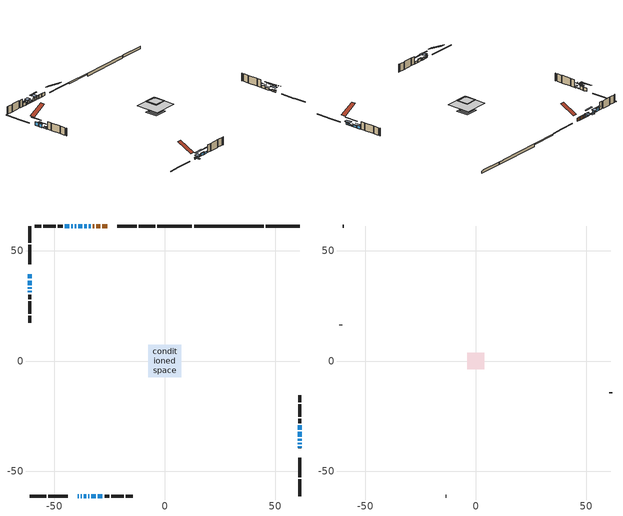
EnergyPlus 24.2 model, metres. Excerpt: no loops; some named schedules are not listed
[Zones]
conditioned space
 floor adiabatic (Floor3 construction): -2.75,-2.75 -2.75,2.75 2.75,2.75 2.75,-2.75 z0.3
 floor adiabatic (AdiabaticFloorConstruction): -7.43,-7.43 -7.43,7.43 7.43,7.43 7.43,-7.43 z2.74
 floor foundation (Slab1 construction): -2.76,-2.76 -2.76,2.76 2.76,2.76 2.76,-2.76 z-1.45
 floor foundation (Slab1 construction 1): -3.96,-3.96 -3.96,3.96 3.96,3.96 3.96,-3.96 z-1.59
 floor foundation (Slab3 construction): -2.75,-2.75 -2.75,2.75 2.75,2.75 2.75,-2.75 z-0.46
 floor foundation (Slab4 construction): -2.64,-2.64 -2.64,2.64 2.64,2.64 2.64,-2.64 z0
 wall outside (RimJoist1 construction): -4.29,61.13 -11.78,61.13 / -61.13,-61.13 -53.64,-61.13 / -61.13,61.13 -61.13,53.64 / 61.13,-61.13 61.13,-53.64 z0.3:0.6
 wall outside (RimJoist3 construction): -12.71,61.13 -21.51,61.13 / -52.72,-61.13 -43.91,-61.13 / -61.13,52.72 -61.13,43.91 / 61.13,-52.72 61.13,-43.91 z0.3:0.6
 wall outside (AdiabaticWallConstruction 1): -26.03,61.13 -28.33,61.13 / -29.26,61.13 -31.05,61.13 / -31.98,61.13 -32.49,61.13 z0.3:2.33
 wall outside (AdiabaticWallConstruction): -39.4,-61.13 -38.94,-61.13 / -61.13,31.79 -61.13,31.02 z0.3:1.22; -33.42,61.13 -34.44,61.13 / 61.13,-31.16 61.13,-29.13 z0.3:1.95; -38.01,-61.13 -37.5,-61.13 / -34.63,-61.13 -34.22,-61.13 / 61.13,-34.22 61.13,-32.09 / -30.33,-61.13 -28.19,-61.13 z0.3:1.52; -36.57,-61.13 -35.55,-61.13 / -33.29,-61.13 -31.26,-61.13 z0.3:1.82; -35.36,61.13 -36.38,61.13 / -61.13,39.4 -61.13,37.36 / -43.3,61.13 -45.33,61.13 / -61.13,36.44 -61.13,34.41 z0.3:2.38; -37.31,61.13 -39.14,61.13 z0.3:0.71; -40.07,61.13 -40.68,61.13 z0.3:1.98; 61.13,-39.4 61.13,-38.63 / 61.13,-37.7 61.13,-36.94 / -41.6,61.13 -42.37,61.13 z0.3:1.42; -61.13,33.48 -61.13,32.71 z0.3:0.68; 61.13,-36.01 61.13,-35.15 z0.3:0.91
 wall outside (Wall1 construction): -46.26,61.13 -48.37,61.13 / -27.27,-61.13 -25.15,-61.13 / -61.13,30.1 -61.13,27.98 / 61.13,-28.2 61.13,-26.09 z0.3:5.18
 wall outside (Wall2 construction): -49.3,61.13 -54.95,61.13 / -24.22,-61.13 -18.58,-61.13 / -61.13,27.05 -61.13,21.41 / 61.13,-25.16 61.13,-19.51 z0.3:5.18
 wall outside (Wall5 construction): -55.87,61.13 -58.93,61.13 / -17.65,-61.13 -14.59,-61.13 / -61.13,20.48 -61.13,17.42 / 61.13,-18.58 61.13,-15.53 z0.3:5.18
 wall foundation (FoundationWall1 construction): 45.74,61.13,-1.45 45.74,61.13,0.23 59.59,61.13,0.23 59.59,61.13,0.04 61.13,61.13,0.04 61.13,61.13,-1.45
 wall foundation (FoundationWall2 construction): 13.26,61.13,-1.59 13.26,61.13,0.24 41.66,61.13,0.24 41.66,61.13,0.07 44.81,61.13,0.07 44.81,61.13,-1.59
 wall foundation (FoundationWall3 construction): 12.33,61.13 -3.36,61.13 z-0.46:0.3
 window (WindowConstruction 14): -39.4,-61.13 -38.94,-61.13 z0.3:1.21
 window (WindowConstruction 4): -33.42,61.13 -34.44,61.13 z0.3:1.95
 window (WindowConstruction 17): -38.01,-61.13 -37.5,-61.13 z0.3:1.52
 window (WindowConstruction 18): -36.57,-61.13 -35.56,-61.13 z0.3:1.82
 window (WindowConstruction 5): -35.37,61.13 -36.38,61.13 z0.3:2.38
 window (WindowConstruction 6): -37.31,61.13 -39.14,61.13 z0.3:0.71
 window (WindowConstruction 7): -40.07,61.13 -40.68,61.13 z0.3:1.98
 window (WindowConstruction 8): -61.13,39.4 -61.13,37.37 z0.3:2.38
 window (WindowConstruction 15): -34.63,-61.13 -34.22,-61.13 z0.3:1.52
 window (WindowConstruction 9): 61.13,-39.4 61.13,-38.63 z0.3:1.42
 window (WindowConstruction 10): 61.13,-37.7 61.13,-36.94 z0.3:1.42
 window (WindowConstruction 11): -41.61,61.13 -42.37,61.13 z0.3:1.42
 window (WindowConstruction 12): -43.3,61.13 -45.33,61.13 z0.3:2.38
 window (WindowConstruction 13): -61.13,36.44 -61.13,34.41 z0.3:2.38
 window (WindowConstruction 19): -61.13,33.48 -61.13,32.72 z0.3:0.68
 window (WindowConstruction 20): 61.13,-36.01 61.13,-35.15 z0.3:0.91
 window (WindowConstruction 16): -33.29,-61.13 -31.26,-61.13 z0.3:1.82
 window (WindowConstruction): 61.13,-34.22 61.13,-32.09 z0.3:1.52
 window (WindowConstruction 1): -30.33,-61.13 -28.2,-61.13 z0.3:1.52
 window (WindowConstruction 2): -61.13,31.79 -61.13,31.03 z0.3:1.21
 window (WindowConstruction 3): 61.13,-31.16 61.13,-29.13 z0.3:1.95
 door (Door): -26.03,61.13 -28.33,61.13 z0.3:2.33
 door (Door 1): -29.26,61.13 -31.05,61.13 z0.3:2.33
 door (Door 2): -31.98,61.13 -32.49,61.13 z0.3:2.33
 ceiling adiabatic (AdiabaticFloorConstruction): 7.43,-7.43 7.43,7.43 -7.43,7.43 -7.43,-7.43 z2.74
 roof outside (Roof2 construction): -2.89,2.89 -2.89,-2.89 2.89,-2.89 2.89,2.89 z5.18
attic - vented
 floor to conditioned space (Floor1 construction Reversed): -3.3,-3.3 -3.3,3.3 3.3,3.3 3.3,-3.3 z5.18
 floor to conditioned space (Floor2 construction Reversed): -3.81,-3.81 -3.81,3.81 3.81,3.81 3.81,-3.81 z5.18
 wall outside (Wall6 construction): -59.86,61.13 -60.2,61.13 / -13.66,-61.13 -13.32,-61.13 / -61.13,16.49 -61.13,16.15 / 61.13,-14.6 61.13,-14.25 z0.3:5.18
 roof outside (Roof1 construction): -25.1,61.13,5.18 -25.1,51.61,9.94 -22.44,51.61,9.94 -22.44,61.13,5.18; -40.32,-61.13,5.18 -40.32,-51.61,9.94 -42.99,-51.61,9.94 -42.99,-61.13,5.18; -61.13,40.32,5.18 -51.61,40.32,9.94 -51.61,42.99,9.94 -61.13,42.99,5.18; 61.13,-40.32,5.18 51.61,-40.32,9.94 51.61,-42.99,9.94 61.13,-42.99,5.18
shading: -38.64,-61.13 -39.69,-61.13 -39.69,-64.79 -38.64,-64.79 z1.51; -35.05,61.13 -32.81,61.13 -32.81,63.72 -35.05,63.72 z2.56; -36.43,-61.13 -39.08,-61.13 -39.08,-63.11 -36.43,-63.11 z2.59; -33.11,-61.13 -39.01,-61.13 -39.01,-61.74 -33.11,-61.74 z4.27; -38.82,61.13 -32.92,61.13 -32.92,61.74 -38.82,61.74 z4.82; -39.44,61.13 -37.01,61.13 -37.01,63.11 -39.44,63.11 z1; -41.59,61.13 -39.16,61.13 -39.16,63.11 -41.59,63.11 z2.89; -61.13,34.92 -61.13,41.84 -61.74,41.84 -61.74,34.92 z4.82; 61.13,-38.48 61.13,-39.54 61.28,-39.54 61.28,-38.48 z1.57; 61.13,-35.42 61.13,-39.22 62.65,-39.22 62.65,-35.42 z2.94; -42.52,61.13 -41.46,61.13 -41.46,61.28 -42.52,61.28 z1.57; -45.94,61.13 -42.69,61.13 -42.69,61.74 -45.94,61.74 z2.99; -61.13,33.8 -61.13,37.05 -61.74,37.05 -61.74,33.8 z2.99; -61.13,29.98 -61.13,36.22 -61.43,36.22 -61.43,29.98 z3.42; 61.13,-31.34 61.13,-39.82 61.43,-39.82 61.43,-31.34 z4.72; -30.96,-61.13 -33.59,-61.13 -33.59,-61.43 -30.96,-61.43 z2.12; 61.13,-31.48 61.13,-34.83 61.43,-34.83 61.43,-31.48 z2.13; -25.6,-61.13 -32.92,-61.13 -32.92,-61.43 -25.6,-61.43 z4.11; -61.13,30.42 -61.13,32.4 -61.43,32.4 -61.43,30.42 z1.82; 61.13,-28.06 61.13,-32.23 61.43,-32.23 61.43,-28.06 z3.02
[Building]
Building 1: Terrain=Suburbs
[Site:Location]
Point Petre AUT_ON: Latitude {deg}=43.83; Longitude {deg}=-77.15; Time Zone {hr}=-5; Elevation {m}=79; Keep Site Location Information=Yes
[Site:GroundTemperature:Shallow]
3.7516, 1.80644, 1.65067, 2.57374, 6.27937, 9.96774, 13.1654, 15.191, 15.363, 13.7156, 10.5995, 7.02426
[Site:WaterMainsTemperature]
Calculation Method=Schedule; Temperature Schedule=mains temperature schedule
[Material] Roughness=Rough; Thermal Absorptance=0.9
Name | Thickness {m} | Conductivity {W/m-K} | Density {kg/m3} | Specific Heat {J/kg-K} | Solar Absorptance | Visible Absorptance
asphalt or fiberglass shingles | 0.00635 | 0.162714 | 1121.4 | 1465.45 | 0.4 | 0.4
ceiling loosefill ins | 0.254 | 0.0480833 | 16.02 | 1046.75 | 0.7 | 0.7
ceiling loosefill ins 1 | 0.0846667 | 0.0480833 | 16.02 | 1046.75 | 0.7 | 0.7
ceiling stud and cavity | 0.1397 | 0.145306 | 65.682 | 1177.47 | 0.7 | 0.7
ceiling stud and cavity 1 | 0.1397 | 0.125533 | 65.682 | 1177.47 | 0.7 | 0.7
concrete 4.0 in. | 0.1016 | 1.803125 | 2242.8 | 837.4 | 0.7 | 0.7
concrete 8.0 in. | 0.2032 | 1.803125 | 2242.8 | 837.4 | 0.7 | 0.7
door material | 0.04445 | 0.327969 | 512.64 | 1214.23 | 0.7 | 0.7
door material 1 | 0.04445 | 0.0451087 | 512.64 | 1214.23 | 0.7 | 0.7
exterior vertical ins | 0.00585539 | 0.029427 | 32.04 | 1214.23 | 0.7 | 0.7
floor covering | 0.0127 | 9.015625 | 54.468 | 1339.84 | 0.6 | 0.6
floor covering 1 | 0.0127 | 0.0433444 | 54.468 | 1339.84 | 0.6 | 0.6
floor rigid ins; wall rigid ins 1 | 0.512978 | 0.029427 | 32.04 | 1214.23 | 0.7 | 0.7
floor stud and cavity | 0.0889 | 0.621767 | 50.32683 | 1063.81 | 0.7 | 0.7
floor stud and cavity 1 | 0.1397 | 1.75129 | 37.0049 | 1207.88 | 0.7 | 0.7
furniture material conditioned space 1 | 0.1524 | 0.115458 | 640.8 | 1214.23 | 0.6 | 0.6
gypsum board | 0.0127 | 0.160291 | 801 | 837.4 | 0.6 | 0.6
gypsum board 1 | 0.0127 | 0.160291 | 801 | 837.4 | 0.7 | 0.7
osb sheathing 0.5 in. | 0.0127 | 0.115458 | 512.64 | 1214.23 | 0.7 | 0.7
osb sheathing 0.75 in. | 0.01905 | 0.115458 | 512.64 | 1214.23 | 0.7 | 0.7
rim joist stud and cavity | 0.0508 | 0.177588 | 50.32683 | 1063.81 | 0.6 | 0.6
rim joist stud and cavity 1 | 0.0508 | 0.151479 | 50.32683 | 1063.81 | 0.6 | 0.6
roof stud and cavity | 0.2032 | 0.168976 | 78.34581 | 1123.46 | 0.7 | 0.7
wall rigid ins | 0.051816 | 0.029427 | 32.04 | 1214.23 | 0.7 | 0.7
wall stud and cavity | 0.1397 | 0.101326 | 139.0536 | 1170.24 | 0.7 | 0.7
wall stud and cavity 1 | 0.1397 | 0.222865 | 139.0536 | 1170.24 | 0.7 | 0.7
wall stud and cavity 2 | 0.1397 | 0.223492 | 139.0536 | 1170.24 | 0.7 | 0.7
wall stud and cavity 3 | 0.0889 | 6.9971 | 50.32683 | 1063.81 | 0.6 | 0.6
wall stud and cavity 4 | 0.0889 | 0.380278 | 52.3479 | 1209.89 | 0.7 | 0.7
wall stud and cavity 5 | 0.0889 | 0.391764 | 83.0341 | 1211.67 | 0.7 | 0.7
wood siding | 0.0254 | 0.102417 | 544.68 | 1172.36 | 0.4 | 0.4
wood siding 1 | 0.00254 | 0.102417 | 544.68 | 1172.36 | 0.4 | 0.4
wood siding 2; wood siding 3; wood siding 4 | 0.0254 | 0.102417 | 544.68 | 1172.36 | 0.7 | 0.7
[WindowMaterial:SimpleGlazingSystem]
Name | U-Factor {W/m2-K} | Solar Heat Gain Coefficient
WindowMaterial | 1.72782 | 0.4
WindowMaterial 1 | 1.68012 | 0.42
WindowMaterial 10 | 3.66969 | 0.7
WindowMaterial 11 | 1.99979 | 0.31
WindowMaterial 12 | 2.17695 | 0.25
WindowMaterial 13 | 5.34981 | 0.68
WindowMaterial 2 | 2.76973 | 0.49
WindowMaterial 3 | 2.78563 | 0.58
WindowMaterial 4 | 2.787898 | 0.59
WindowMaterial 5 | 5.237955 | 0.66
WindowMaterial 6 | 4.925665 | 0.61
WindowMaterial 7 | 2.773703 | 0.51
WindowMaterial 8 | 4.47597 | 0.64
WindowMaterial 9 | 6.93965 | 0.69
[Construction]
AdiabaticFloorConstruction: floor stud and cavity 1, floor rigid ins, osb sheathing 0.75 in., floor covering 1
AdiabaticWallConstruction: wood siding 3, wall rigid ins 1, wall stud and cavity 4, gypsum board
AdiabaticWallConstruction 1: wood siding 4, wall rigid ins 1, wall stud and cavity 4, gypsum board
Door; Door 1: door material
Door 2: door material 1
Floor1 construction Reversed: gypsum board, ceiling stud and cavity, ceiling loosefill ins
Floor2 construction Reversed: gypsum board, ceiling stud and cavity 1, ceiling loosefill ins 1
Floor3 construction: floor stud and cavity, floor covering
FoundationWall1 construction; FoundationWall2 construction: concrete 8.0 in.
FoundationWall3 construction: concrete 8.0 in., gypsum board 1
furniture construction conditioned space 1: furniture material conditioned space 1
PartitionWallConstruction: gypsum board, wall stud and cavity 5, gypsum board
RimJoist1 construction: wood siding 2, rim joist stud and cavity
RimJoist3 construction: wood siding 2, rim joist stud and cavity 1
Roof1 construction: asphalt or fiberglass shingles
Roof2 construction: asphalt or fiberglass shingles, osb sheathing 0.75 in., roof stud and cavity, gypsum board
Slab1 construction; Slab1 construction 1; Slab3 construction; Slab4 construction: concrete 4.0 in.
Wall1 construction: wood siding, wall rigid ins, osb sheathing 0.5 in., wall stud and cavity, gypsum board
Wall2 construction: wood siding, wall rigid ins, osb sheathing 0.5 in., wall stud and cavity 1, gypsum board
Wall5 construction: wood siding, wall rigid ins, osb sheathing 0.5 in., wall stud and cavity 2, gypsum board
Wall6 construction: wood siding 1, wall stud and cavity 3
WindowConstruction: WindowMaterial
WindowConstruction 1: WindowMaterial 1
WindowConstruction 10; WindowConstruction 11; WindowConstruction 9: WindowMaterial 7
WindowConstruction 12; WindowConstruction 13; WindowConstruction 5; WindowConstruction 8: WindowMaterial 4
WindowConstruction 14: WindowMaterial 8
WindowConstruction 15: WindowMaterial 9
WindowConstruction 16; WindowConstruction 18: WindowMaterial 10
WindowConstruction 17: WindowMaterial 11
WindowConstruction 19: WindowMaterial 12
WindowConstruction 2: WindowMaterial 2
WindowConstruction 20: WindowMaterial 13
WindowConstruction 3; WindowConstruction 4: WindowMaterial 3
WindowConstruction 6: WindowMaterial 5
WindowConstruction 7: WindowMaterial 6
[Zone] Multiplier=1; Part of Total Floor Area=Yes
Name | Volume {m3}
attic - vented | 76.0613
conditioned space | 829.8
[Space]
Name | Zone | Volume {m3}
attic - vented 1 | attic - vented | 76.0613
conditioned space 1 | conditioned space | 829.8
[ZoneInfiltration:EffectiveLeakageArea]
infil attic - vented 1: Zone or Space=attic - vented 1; Schedule=Always On Discrete; Effective Air Leakage Area {cm2}=3685.82; Stack Coefficient=0.000670178; Wind Coefficient=1.7491e-05
[ZoneMixing]
whole house fan mix: Zone or Space=attic - vented; Schedule=Always On Continuous; Design Flow Rate Calculation Method=Flow/Zone; Design Flow Rate {m3/s}=0; Source Zone or Space=conditioned space
[SurfaceProperty:ExposedFoundationPerimeter] Exposed Perimeter Calculation Method=TotalExposedPerimeter
Name | Total Exposed Perimeter {m}
Slab1 | 15.392
Slab1 1 | 31.547
Slab3 | 15.697
Slab4 | 15.24
[InternalMass] Zone or ZoneList=conditioned space; Space or SpaceList=conditioned space 1
Name | Construction | Surface Area {m2}
furniture mass conditioned space 1 | furniture construction conditioned space 1 | 160.96
partition wall mass | PartitionWallConstruction | 372.25
[Lights]
interior lighting: Zone or ZoneList or Space or SpaceList=conditioned space 1; Schedule=interior lighting schedule; Design Level Calculation Method=LightingLevel; Lighting Level {W}=343.2; Return Air Fraction=0; Fraction Radiant=0.6; Fraction Visible=0.2; Fraction Replaceable=1
[People]
occupants: Zone or ZoneList or Space or SpaceList=conditioned space 1; Number of People Schedule=occupants schedule; Number of People Calculation Method=People; Number of People=3; Fraction Radiant=0.314171; Sensible Heat Fraction=0.56303; Activity Level Schedule=occupants activity schedule; Carbon Dioxide Generation Rate {m3/s-W}=0; Enable ASHRAE 55 Comfort Warnings=No; Mean Radiant Temperature Calculation Type=EnclosureAveraged
[ElectricEquipment] Zone or ZoneList or Space or SpaceList=conditioned space 1; Design Level Calculation Method=EquipmentLevel
Name | Schedule | Design Level {W} | Fraction Latent | Fraction Radiant | Fraction Lost
clothes dryer | clothes dryer schedule | 140.772 | 0.015 | 0.081 | 0.85
clothes washer | clothes washer schedule | 32.1985 | 0.03 | 0.162 | 0.7
cooking range | cooking range schedule | 215.147 | 0.08 | 0.432 | 0.2
dishwasher | dishwasher schedule | 66.8632 | 0.3 | 0.18 | 0.4
fridge | fridge schedule | 72.9452 | 0 | 0.6 | 0
mech vent bath fan 0 | mech vent bath fan 0 schedule | 50.2 | 0 | 0 | 1
mech vent bath fan 1 | mech vent bath fan 1 schedule | 50.2 | 0 | 0 | 1
mech vent house fan | mech vent house fan schedule | 0 | 0 | 0 | 1
mech vent house fan cfis | mech vent house fan cfis schedule | 0 | 0 | 0 | 0
misc plug loads | misc plug loads schedule | 494.7 | 0.045 | 0.513 | 0.1
whole house fan | Always On Discrete | 0 | 0 | 0 | 1
[OtherEquipment] Zone or ZoneList or Space or SpaceList=conditioned space 1; Design Level Calculation Method=EquipmentLevel
Name | Fuel Type | Schedule | Design Level {W} | Fraction Latent | Fraction Radiant | Fraction Lost
clothes dryer 1 | Electricity | clothes dryer schedule | 0 | 0.015 | 0.081 | 0.85
cooking range 1 | Electricity | cooking range schedule | 0 | 0.08 | 0.432 | 0.2
general water use latent | None | general water use schedule | 62.594 | 1 | 0 | 0
general water use sensible | None | general water use schedule | -61.6891 | 0 | 0.6 | 0
mech vent house fan latent load | None | Always On Discrete | 0 | 1 | 0 | 0
mech vent house fan sensible load | None | Always On Discrete | 0 | 0 | 0 | 0
water heater energy adjustment1 | Electricity | Always On Discrete | 0.01 | 0 | 0 | 1
[ZoneInfiltration:DesignFlowRate] Zone or ZoneList or Space or SpaceList=conditioned space 1; Schedule=Always On Discrete; Design Flow Rate Calculation Method=Flow/Zone; Design Flow Rate {m3/s}=0
infil flow; natural vent flow; whole house fan flow
[Foundation:Kiva] Initial Indoor Air Temperature {C}=18; Wall Depth Below Slab {m}=0.2032
Foundation Kiva 1: Wall Height Above Grade {m}=0.230002
Foundation Kiva 2: Wall Height Above Grade {m}=0.24
Foundation Kiva 3: Wall Height Above Grade {m}=0.299984; Custom Block Material Name 1=exterior vertical ins; Custom Block Depth 1 {m}=0.759988; Custom Block X Position 1 {m}=0.2159; Custom Block Z Position 1 {m}=0
Foundation Kiva 4: Wall Height Above Grade {m}=0.1016
[Foundation:Kiva:Settings]
Soil Conductivity {W/m-K}=0.849921; Soil Density {kg/m3}=1842.3; Soil Specific Heat {J/kg-K}=418.7; Ground Solar Absorptivity=0.9; Ground Thermal Absorptivity=0.9; Ground Surface Roughness {m}=0.03; Far-Field Width {m}=40; Deep-Ground Boundary Condition=ZeroFlux; Deep-Ground Depth {m}=40; Minimum Cell Dimension {m}=0.2; Maximum Cell Growth Coefficient=3; Simulation Timestep=Timestep
[Exterior:Lights]
exterior lighting: Schedule=exterior lighting schedule; Design Level {W}=75.6
[Schedule:Constant]
Name | Hourly Value
Always On Continuous; mech vent house fan schedule; mech vent house fan cfis schedule; Always On Discrete | 1
occupants activity schedule | 117.228
fridge schedule | 0
[Schedule:Week:Daily]
interior lighting schedule Week Rule - Jan1-Jan27: interior lighting schedule day, interior lighting schedule day, interior lighting schedule day, interior lighting schedule day, interior lighting schedule day, interior lighting schedule day, interior lighting schedule day, interior lighting schedule default day, interior lighting schedule default day, interior lighting schedule default day, interior lighting schedule default day, interior lighting schedule default day
interior lighting schedule Week Rule - Jan28-Feb3: interior lighting schedule day, interior lighting schedule day, interior lighting schedule day, interior lighting schedule day, interior lighting schedule day 1, interior lighting schedule day 1, interior lighting schedule day 1, interior lighting schedule default day, interior lighting schedule default day, interior lighting schedule default day, interior lighting schedule default day, interior lighting schedule default day
interior lighting schedule Week Rule - Feb4-Feb24: interior lighting schedule day 1, interior lighting schedule day 1, interior lighting schedule day 1, interior lighting schedule day 1, interior lighting schedule day 1, interior lighting schedule day 1, interior lighting schedule day 1, interior lighting schedule default day, interior lighting schedule default day, interior lighting schedule default day, interior lighting schedule default day, interior lighting schedule default day
interior lighting schedule Week Rule - Feb25-Mar3: interior lighting schedule day 1, interior lighting schedule day 1, interior lighting schedule day 1, interior lighting schedule day 1, interior lighting schedule day 2, interior lighting schedule day 2, interior lighting schedule day 2, interior lighting schedule default day, interior lighting schedule default day, interior lighting schedule default day, interior lighting schedule default day, interior lighting schedule default day
interior lighting schedule Week Rule - Mar4-Mar31: interior lighting schedule day 2, interior lighting schedule day 2, interior lighting schedule day 2, interior lighting schedule day 2, interior lighting schedule day 2, interior lighting schedule day 2, interior lighting schedule day 2, interior lighting schedule default day, interior lighting schedule default day, interior lighting schedule default day, interior lighting schedule default day, interior lighting schedule default day
interior lighting schedule Week Rule - Apr1-Apr28: interior lighting schedule day 3, interior lighting schedule day 3, interior lighting schedule day 3, interior lighting schedule day 3, interior lighting schedule day 3, interior lighting schedule day 3, interior lighting schedule day 3, interior lighting schedule default day, interior lighting schedule default day, interior lighting schedule default day, interior lighting schedule default day, interior lighting schedule default day
interior lighting schedule Week Rule - Apr29-May5: interior lighting schedule day 3, interior lighting schedule day 3, interior lighting schedule day 4, interior lighting schedule day 4, interior lighting schedule day 4, interior lighting schedule day 4, interior lighting schedule day 4, interior lighting schedule default day, interior lighting schedule default day, interior lighting schedule default day, interior lighting schedule default day, interior lighting schedule default day
interior lighting schedule Week Rule - May6-May26: interior lighting schedule day 4, interior lighting schedule day 4, interior lighting schedule day 4, interior lighting schedule day 4, interior lighting schedule day 4, interior lighting schedule day 4, interior lighting schedule day 4, interior lighting schedule default day, interior lighting schedule default day, interior lighting schedule default day, interior lighting schedule default day, interior lighting schedule default day
interior lighting schedule Week Rule - May27-Jun2: interior lighting schedule day 4, interior lighting schedule day 4, interior lighting schedule day 4, interior lighting schedule day 4, interior lighting schedule day 4, interior lighting schedule day 5, interior lighting schedule day 5, interior lighting schedule default day, interior lighting schedule default day, interior lighting schedule default day, interior lighting schedule default day, interior lighting schedule default day
interior lighting schedule Week Rule - Jun3-Jun30: interior lighting schedule day 5, interior lighting schedule day 5, interior lighting schedule day 5, interior lighting schedule day 5, interior lighting schedule day 5, interior lighting schedule day 5, interior lighting schedule day 5, interior lighting schedule default day, interior lighting schedule default day, interior lighting schedule default day, interior lighting schedule default day, interior lighting schedule default day
interior lighting schedule Week Rule - Jul1-Jul28: interior lighting schedule day 6, interior lighting schedule day 6, interior lighting schedule day 6, interior lighting schedule day 6, interior lighting schedule day 6, interior lighting schedule day 6, interior lighting schedule day 6, interior lighting schedule default day, interior lighting schedule default day, interior lighting schedule default day, interior lighting schedule default day, interior lighting schedule default day
interior lighting schedule Week Rule - Jul29-Aug4: interior lighting schedule day 6, interior lighting schedule day 6, interior lighting schedule day 6, interior lighting schedule day 7, interior lighting schedule day 7, interior lighting schedule day 7, interior lighting schedule day 7, interior lighting schedule default day, interior lighting schedule default day, interior lighting schedule default day, interior lighting schedule default day, interior lighting schedule default day
interior lighting schedule Week Rule - Aug5-Aug25: interior lighting schedule day 7, interior lighting schedule day 7, interior lighting schedule day 7, interior lighting schedule day 7, interior lighting schedule day 7, interior lighting schedule day 7, interior lighting schedule day 7, interior lighting schedule default day, interior lighting schedule default day, interior lighting schedule default day, interior lighting schedule default day, interior lighting schedule default day
interior lighting schedule Week Rule - Aug26-Sep1: interior lighting schedule day 7, interior lighting schedule day 7, interior lighting schedule day 7, interior lighting schedule day 7, interior lighting schedule day 7, interior lighting schedule day 7, interior lighting schedule day 8, interior lighting schedule default day, interior lighting schedule default day, interior lighting schedule default day, interior lighting schedule default day, interior lighting schedule default day
interior lighting schedule Week Rule - Sep2-Sep29: interior lighting schedule day 8, interior lighting schedule day 8, interior lighting schedule day 8, interior lighting schedule day 8, interior lighting schedule day 8, interior lighting schedule day 8, interior lighting schedule day 8, interior lighting schedule default day, interior lighting schedule default day, interior lighting schedule default day, interior lighting schedule default day, interior lighting schedule default day
interior lighting schedule Week Rule - Sep30-Oct6: interior lighting schedule day 8, interior lighting schedule day 9, interior lighting schedule day 9, interior lighting schedule day 9, interior lighting schedule day 9, interior lighting schedule day 9, interior lighting schedule day 9, interior lighting schedule default day, interior lighting schedule default day, interior lighting schedule default day, interior lighting schedule default day, interior lighting schedule default day
interior lighting schedule Week Rule - Oct7-Oct27: interior lighting schedule day 9, interior lighting schedule day 9, interior lighting schedule day 9, interior lighting schedule day 9, interior lighting schedule day 9, interior lighting schedule day 9, interior lighting schedule day 9, interior lighting schedule default day, interior lighting schedule default day, interior lighting schedule default day, interior lighting schedule default day, interior lighting schedule default day
interior lighting schedule Week Rule - Oct28-Nov3: interior lighting schedule day 9, interior lighting schedule day 9, interior lighting schedule day 9, interior lighting schedule day 9, interior lighting schedule day 10, interior lighting schedule day 10, interior lighting schedule day 10, interior lighting schedule default day, interior lighting schedule default day, interior lighting schedule default day, interior lighting schedule default day, interior lighting schedule default day
interior lighting schedule Week Rule - Nov4-Nov24: interior lighting schedule day 10, interior lighting schedule day 10, interior lighting schedule day 10, interior lighting schedule day 10, interior lighting schedule day 10, interior lighting schedule day 10, interior lighting schedule day 10, interior lighting schedule default day, interior lighting schedule default day, interior lighting schedule default day, interior lighting schedule default day, interior lighting schedule default day
interior lighting schedule Week Rule - Nov25-Dec1: interior lighting schedule day 10, interior lighting schedule day 10, interior lighting schedule day 10, interior lighting schedule day 10, interior lighting schedule day 10, interior lighting schedule day 10, interior lighting schedule day 11, interior lighting schedule default day, interior lighting schedule default day, interior lighting schedule default day, interior lighting schedule default day, interior lighting schedule default day
interior lighting schedule Week Rule - Dec2-Dec31: interior lighting schedule day 11, interior lighting schedule day 11, interior lighting schedule day 11, interior lighting schedule day 11, interior lighting schedule day 11, interior lighting schedule day 11, interior lighting schedule day 11, interior lighting schedule default day, interior lighting schedule default day, interior lighting schedule default day, interior lighting schedule default day, interior lighting schedule default day
occupants schedule Week Rule - Jan1-Dec31: occupants schedule day, occupants schedule day, occupants schedule day, occupants schedule day, occupants schedule day, occupants schedule day, occupants schedule day, occupants schedule default day, occupants schedule default day, occupants schedule default day, occupants schedule default day, occupants schedule default day
clothes dryer schedule Week Rule - Jan1-Dec31: clothes dryer schedule day, clothes dryer schedule day, clothes dryer schedule day, clothes dryer schedule day, clothes dryer schedule day, clothes dryer schedule day, clothes dryer schedule day, clothes dryer schedule default day, clothes dryer schedule default day, clothes dryer schedule default day, clothes dryer schedule default day, clothes dryer schedule default day
clothes washer schedule Week Rule - Jan1-Dec31: clothes washer schedule day, clothes washer schedule day, clothes washer schedule day, clothes washer schedule day, clothes washer schedule day, clothes washer schedule day, clothes washer schedule day, clothes washer schedule default day, clothes washer schedule default day, clothes washer schedule default day, clothes washer schedule default day, clothes washer schedule default day
cooking range schedule Week Rule - Jan1-Dec31: cooking range schedule day, cooking range schedule day, cooking range schedule day, cooking range schedule day, cooking range schedule day, cooking range schedule day, cooking range schedule day, cooking range schedule default day, cooking range schedule default day, cooking range schedule default day, cooking range schedule default day, cooking range schedule default day
dishwasher schedule Week Rule - Jan1-Dec31: dishwasher schedule day, dishwasher schedule day, dishwasher schedule day, dishwasher schedule day, dishwasher schedule day, dishwasher schedule day, dishwasher schedule day, dishwasher schedule default day, dishwasher schedule default day, dishwasher schedule default day, dishwasher schedule default day, dishwasher schedule default day
mech vent bath fan 0 schedule Week Rule - Jan1-Dec31: mech vent bath fan 0 schedule day, mech vent bath fan 0 schedule day, mech vent bath fan 0 schedule day, mech vent bath fan 0 schedule day, mech vent bath fan 0 schedule day, mech vent bath fan 0 schedule day, mech vent bath fan 0 schedule day, mech vent bath fan 0 schedule default day, mech vent bath fan 0 schedule default day, mech vent bath fan 0 schedule default day, mech vent bath fan 0 schedule default day, mech vent bath fan 0 schedule default day
mech vent bath fan 1 schedule Week Rule - Jan1-Dec31: mech vent bath fan 1 schedule day, mech vent bath fan 1 schedule day, mech vent bath fan 1 schedule day, mech vent bath fan 1 schedule day, mech vent bath fan 1 schedule day, mech vent bath fan 1 schedule day, mech vent bath fan 1 schedule day, mech vent bath fan 1 schedule default day, mech vent bath fan 1 schedule default day, mech vent bath fan 1 schedule default day, mech vent bath fan 1 schedule default day, mech vent bath fan 1 schedule default day
misc plug loads schedule Week Rule - Jan1-Dec31: misc plug loads schedule day, misc plug loads schedule day, misc plug loads schedule day, misc plug loads schedule day, misc plug loads schedule day, misc plug loads schedule day, misc plug loads schedule day, misc plug loads schedule default day, misc plug loads schedule default day, misc plug loads schedule default day, misc plug loads schedule default day, misc plug loads schedule default day
general water use schedule Week Rule - Jan1-Dec31: general water use schedule day, general water use schedule day, general water use schedule day, general water use schedule day, general water use schedule day, general water use schedule day, general water use schedule day, general water use schedule default day, general water use schedule default day, general water use schedule default day, general water use schedule default day, general water use schedule default day
exterior lighting schedule Week Rule - Jan1-Jan27: exterior lighting schedule day, exterior lighting schedule day, exterior lighting schedule day, exterior lighting schedule day, exterior lighting schedule day, exterior lighting schedule day, exterior lighting schedule day, exterior lighting schedule default day, exterior lighting schedule default day, exterior lighting schedule default day, exterior lighting schedule default day, exterior lighting schedule default day
exterior lighting schedule Week Rule - Jan28-Feb3: exterior lighting schedule day, exterior lighting schedule day, exterior lighting schedule day, exterior lighting schedule day, exterior lighting schedule day 1, exterior lighting schedule day 1, exterior lighting schedule day 1, exterior lighting schedule default day, exterior lighting schedule default day, exterior lighting schedule default day, exterior lighting schedule default day, exterior lighting schedule default day
exterior lighting schedule Week Rule - Feb4-Feb24: exterior lighting schedule day 1, exterior lighting schedule day 1, exterior lighting schedule day 1, exterior lighting schedule day 1, exterior lighting schedule day 1, exterior lighting schedule day 1, exterior lighting schedule day 1, exterior lighting schedule default day, exterior lighting schedule default day, exterior lighting schedule default day, exterior lighting schedule default day, exterior lighting schedule default day
exterior lighting schedule Week Rule - Feb25-Mar3: exterior lighting schedule day 1, exterior lighting schedule day 1, exterior lighting schedule day 1, exterior lighting schedule day 1, exterior lighting schedule day 2, exterior lighting schedule day 2, exterior lighting schedule day 2, exterior lighting schedule default day, exterior lighting schedule default day, exterior lighting schedule default day, exterior lighting schedule default day, exterior lighting schedule default day
[Schedule:Year]
interior lighting schedule: interior lighting schedule Week Rule - Jan1-Jan27, 1, 1, 1, 27, interior lighting schedule Week Rule - Jan28-Feb3, 1, 28, 2, 3, interior lighting schedule Week Rule - Feb4-Feb24, 2, 4, 2, 24, interior lighting schedule Week Rule - Feb25-Mar3, 2, 25, 3, 3, interior lighting schedule Week Rule - Mar4-Mar31, 3, 4, 3, 31, interior lighting schedule Week Rule - Apr1-Apr28, 4, 1, 4, 28, interior lighting schedule Week Rule - Apr29-May5, 4, 29, 5, 5, interior lighting schedule Week Rule - May6-May26, 5, 6, 5, 26, interior lighting schedule Week Rule - May27-Jun2, 5, 27, 6, 2, interior lighting schedule Week Rule - Jun3-Jun30, 6, 3, 6, 30, interior lighting schedule Week Rule - Jul1-Jul28, 7, 1, 7, 28, interior lighting schedule Week Rule - Jul29-Aug4, 7, 29, 8, 4, interior lighting schedule Week Rule - Aug5-Aug25, 8, 5, 8, 25, interior lighting schedule Week Rule - Aug26-Sep1, 8, 26, 9, 1, interior lighting schedule Week Rule - Sep2-Sep29, 9, 2, 9, 29, interior lighting schedule Week Rule - Sep30-Oct6, 9, 30, 10, 6, interior lighting schedule Week Rule - Oct7-Oct27, 10, 7, 10, 27, interior lighting schedule Week Rule - Oct28-Nov3, 10, 28, 11, 3, interior lighting schedule Week Rule - Nov4-Nov24, 11, 4, 11, 24, interior lighting schedule Week Rule - Nov25-Dec1, 11, 25, 12, 1, interior lighting schedule Week Rule - Dec2-Dec31, 12, 2, 12, 31
occupants schedule: occupants schedule Week Rule - Jan1-Dec31, 1, 1, 12, 31
clothes dryer schedule: clothes dryer schedule Week Rule - Jan1-Dec31, 1, 1, 12, 31
clothes washer schedule: clothes washer schedule Week Rule - Jan1-Dec31, 1, 1, 12, 31
cooking range schedule: cooking range schedule Week Rule - Jan1-Dec31, 1, 1, 12, 31
dishwasher schedule: dishwasher schedule Week Rule - Jan1-Dec31, 1, 1, 12, 31
mech vent bath fan 0 schedule: mech vent bath fan 0 schedule Week Rule - Jan1-Dec31, 1, 1, 12, 31
mech vent bath fan 1 schedule: mech vent bath fan 1 schedule Week Rule - Jan1-Dec31, 1, 1, 12, 31
misc plug loads schedule: misc plug loads schedule Week Rule - Jan1-Dec31, 1, 1, 12, 31
general water use schedule: general water use schedule Week Rule - Jan1-Dec31, 1, 1, 12, 31
exterior lighting schedule: exterior lighting schedule Week Rule - Jan1-Jan27, 1, 1, 1, 27, exterior lighting schedule Week Rule - Jan28-Feb3, 1, 28, 2, 3, exterior lighting schedule Week Rule - Feb4-Feb24, 2, 4, 2, 24, exterior lighting schedule Week Rule - Feb25-Mar3, 2, 25, 3, 3, exterior lighting schedule Week Rule - Mar4-Mar31, 3, 4, 3, 31, exterior lighting schedule Week Rule - Apr1-Apr28, 4, 1, 4, 28, exterior lighting schedule Week Rule - Apr29-May5, 4, 29, 5, 5, exterior lighting schedule Week Rule - May6-May26, 5, 6, 5, 26, exterior lighting schedule Week Rule - May27-Jun2, 5, 27, 6, 2, exterior lighting schedule Week Rule - Jun3-Jun30, 6, 3, 6, 30, exterior lighting schedule Week Rule - Jul1-Jul28, 7, 1, 7, 28, exterior lighting schedule Week Rule - Jul29-Aug4, 7, 29, 8, 4, exterior lighting schedule Week Rule - Aug5-Aug25, 8, 5, 8, 25, exterior lighting schedule Week Rule - Aug26-Sep1, 8, 26, 9, 1, exterior lighting schedule Week Rule - Sep2-Sep29, 9, 2, 9, 29, exterior lighting schedule Week Rule - Sep30-Oct6, 9, 30, 10, 6, exterior lighting schedule Week Rule - Oct7-Oct27, 10, 7, 10, 27, exterior lighting schedule Week Rule - Oct28-Nov3, 10, 28, 11, 3, exterior lighting schedule Week Rule - Nov4-Nov24, 11, 4, 11, 24, exterior lighting schedule Week Rule - Nov25-Dec1, 11, 25, 12, 1, exterior lighting schedule Week Rule - Dec2-Dec31, 12, 2, 12, 31
[Schedule:Compact]
mains temperature schedule: Through: 01/01, For: AllDays, Until: 24:00, 7.83056, Through: 01/02, For: AllDays, Until: 24:00, 7.76444, Through: 01/03, For: AllDays, Until: 24:00, 7.69889, Through: 01/04, For: AllDays, Until: 24:00, 7.635, Through: 01/05, For: AllDays, Until: 24:00, 7.57222, Through: 01/06, For: AllDays, Until: 24:00, 7.51056, Through: 01/07, For: AllDays, Until: 24:00, 7.45, Through: 01/08, For: AllDays, Until: 24:00, 7.39111, Through: 01/09, For: AllDays, Until: 24:00, 7.33278, Through: 01/10, For: AllDays, Until: 24:00, 7.27667, Through: 01/11, For: AllDays, Until: 24:00, 7.22111, Through: 01/12, For: AllDays, Until: 24:00, 7.16722, Through: 01/13, For: AllDays, Until: 24:00, 7.11444, Through: 01/14, For: AllDays, Until: 24:00, 7.06333, Through: 01/15, For: AllDays, Until: 24:00, 7.01333, Through: 01/16, For: AllDays, Until: 24:00, 6.965, Through: 01/17, For: AllDays, Until: 24:00, 6.91778, Through: 01/18, For: AllDays, Until: 24:00, 6.87167, Through: 01/19, For: AllDays, Until: 24:00, 6.82778, Through: 01/20, For: AllDays, Until: 24:00, 6.78444, Through: 01/21, For: AllDays, Until: 24:00, 6.74333, Through: 01/22, For: AllDays, Until: 24:00, 6.70333, Through: 01/23, For: AllDays, Until: 24:00, 6.665, Through: 01/24, For: AllDays, Until: 24:00, 6.62778, Through: 01/25, For: AllDays, Until: 24:00, 6.59222, Through: 01/26, For: AllDays, Until: 24:00, 6.55833, Through: 01/27, For: AllDays, Until: 24:00, 6.52556, Through: 01/28, For: AllDays, Until: 24:00, 6.495, Through: 01/29, For: AllDays, Until: 24:00, 6.46556, Through: 01/30, For: AllDays, Until: 24:00, 6.43722, Through: 01/31, For: AllDays, Until: 24:00, 6.41111, Through: 02/01, For: AllDays, Until: 24:00, 6.38611, Through: 02/02, For: AllDays, Until: 24:00, 6.36333, Through: 02/03, For: AllDays, Until: 24:00, 6.34167, Through: 02/04, For: AllDays, Until: 24:00, 6.32111, Through: 02/05, For: AllDays, Until: 24:00, 6.30278, Through: 02/06, For: AllDays, Until: 24:00, 6.28611, Through: 02/07, For: AllDays, Until: 24:00, 6.27056, Through: 02/08, For: AllDays, Until: 24:00, 6.25722, Through: 02/09, For: AllDays, Until: 24:00, 6.245, Through: 02/10, For: AllDays, Until: 24:00, 6.23444, Through: 02/11, For: AllDays, Until: 24:00, 6.22556, Through: 02/12, For: AllDays, Until: 24:00, 6.21833, Through: 02/13, For: AllDays, Until: 24:00, 6.21278, Through: 02/14, For: AllDays, Until: 24:00, 6.20889, Through: 02/15, For: AllDays, Until: 24:00, 6.20611, Through: 02/16, For: AllDays, Until: 24:00, 6.20556, Through: 02/17, For: AllDays, Until: 24:00, 6.20611, Through: 02/18, For: AllDays, Until: 24:00, 6.20889, Through: 02/19, For: AllDays, Until: 24:00, 6.21278, Through: 02/20, For: AllDays, Until: 24:00, 6.21833, Through: 02/21, For: AllDays, Until: 24:00, 6.22556, Through: 02/22, For: AllDays, Until: 24:00, 6.235, Through: 02/23, For: AllDays, Until: 24:00, 6.245, Through: 02/24, For: AllDays, Until: 24:00, 6.25722, Through: 02/25, For: AllDays, Until: 24:00, 6.27111, Through: 02/26, For: AllDays, Until: 24:00, 6.28667, Through: 02/27, For: AllDays, Until: 24:00, 6.30333, Through: 02/28, For: AllDays, Until: 24:00, 6.32222, Through: 03/01, For: AllDays, Until: 24:00, 6.34222, Through: 03/02, For: AllDays, Until: 24:00, 6.36389, Through: 03/03, For: AllDays, Until: 24:00, 6.38722, Through: 03/04, For: AllDays, Until: 24:00, 6.41167, Through: 03/05, For: AllDays, Until: 24:00, 6.43833, Through: 03/06, For: AllDays, Until: 24:00, 6.46611, Through: 03/07, For: AllDays, Until: 24:00, 6.49556, Through: 03/08, For: AllDays, Until: 24:00, 6.52667, Through: 03/09, For: AllDays, Until: 24:00, 6.55944, Through: 03/10, For: AllDays, Until: 24:00, 6.59333, Through: 03/11, For: AllDays, Until: 24:00, 6.62889, Through: 03/12, For: AllDays, Until: 24:00, 6.66611, Through: 03/13, For: AllDays, Until: 24:00, 6.70444, Through: 03/14, For: AllDays, Until: 24:00, 6.74444, Through: 03/15, For: AllDays, Until: 24:00, 6.78611, Through: 03/16, For: AllDays, Until: 24:00, 6.82889, Through: 03/17, For: AllDays, Until: 24:00, 6.87333, Through: 03/18, For: AllDays, Until: 24:00, 6.91889, Through: 03/19, For: AllDays, Until: 24:00, 6.96611, Through: 03/20, For: AllDays, Until: 24:00, 7.015, Through: 03/21, For: AllDays, Until: 24:00, 7.065, Through: 03/22, For: AllDays, Until: 24:00, 7.11611, Through: 03/23, For: AllDays, Until: 24:00, 7.16889, Through: 03/24, For: AllDays, Until: 24:00, 7.22278, Through: 03/25, For: AllDays, Until: 24:00, 7.27833, Through: 03/26, For: AllDays, Until: 24:00, 7.335, Through: 03/27, For: AllDays, Until: 24:00, 7.39278, Through: 03/28, For: AllDays, Until: 24:00, 7.45222, Through: 03/29, For: AllDays, Until: 24:00, 7.51222, Through: 03/30, For: AllDays, Until: 24:00, 7.57389, Through: 03/31, For: AllDays, Until: 24:00, 7.63722, Through: 04/01, For: AllDays, Until: 24:00, 7.70111, Through: 04/02, For: AllDays, Until: 24:00, 7.76611, Through: 04/03, For: AllDays, Until: 24:00, 7.83278, Through: 04/04, For: AllDays, Until: 24:00, 7.90056, Through: 04/05, For: AllDays, Until: 24:00, 7.96889, Through: 04/06, For: AllDays, Until: 24:00, 8.03889, Through: 04/07, For: AllDays, Until: 24:00, 8.10944, Through: 04/08, For: AllDays, Until: 24:00, 8.18167, Through: 04/09, For: AllDays, Until: 24:00, 8.25444, Through: 04/10, For: AllDays, Until: 24:00, 8.32833, Through: 04/11, For: AllDays, Until: 24:00, 8.40333, Through: 04/12, For: AllDays, Until: 24:00, 8.47944, Through: 04/13, For: AllDays, Until: 24:00, 8.55611, Through: 04/14, For: AllDays, Until: 24:00, 8.63389, Through: 04/15, For: AllDays, Until: 24:00, 8.71278, Through: 04/16, For: AllDays, Until: 24:00, 8.79222, Through: 04/17, For: AllDays, Until: 24:00, 8.87278, Through: 04/18, For: AllDays, Until: 24:00, 8.95389, Through: 04/19, For: AllDays, Until: 24:00, 9.03611, Through: 04/20, For: AllDays, Until: 24:00, 9.11889, Through: 04/21, For: AllDays, Until: 24:00, 9.20222, Through: 04/22, For: AllDays, Until: 24:00, 9.28667, Through: 04/23, For: AllDays, Until: 24:00, 9.37167, Through: 04/24, For: AllDays, Until: 24:00, 9.45722, Through: 04/25, For: AllDays, Until: 24:00, 9.54389, Through: 04/26, For: AllDays, Until: 24:00, 9.63056, Through: 04/27, For: AllDays, Until: 24:00, 9.71833, Through: 04/28, For: AllDays, Until: 24:00, 9.80667, Through: 04/29, For: AllDays, Until: 24:00, 9.89556, Through: 04/30, For: AllDays, Until: 24:00, 9.98444, Through: 05/01, For: AllDays, Until: 24:00, 10.0744, Through: 05/02, For: AllDays, Until: 24:00, 10.1644, Through: 05/03, For: AllDays, Until: 24:00, 10.255, Through: 05/04, For: AllDays, Until: 24:00, 10.3461, Through: 05/05, For: AllDays, Until: 24:00, 10.4378, Through: 05/06, For: AllDays, Until: 24:00, 10.53, Through: 05/07, For: AllDays, Until: 24:00, 10.6222, Through: 05/08, For: AllDays, Until: 24:00, 10.7144, Through: 05/09, For: AllDays, Until: 24:00, 10.8072, Through: 05/10, For: AllDays, Until: 24:00, 10.9006, Through: 05/11, For: AllDays, Until: 24:00, 10.9939, Through: 05/12, For: AllDays, Until: 24:00, 11.0872, Through: 05/13, For: AllDays, Until: 24:00, 11.1806, Through: 05/14, For: AllDays, Until: 24:00, 11.2744, Through: 05/15, For: AllDays, Until: 24:00, 11.3683, Through: 05/16, For: AllDays, Until: 24:00, 11.4628, Through: 05/17, For: AllDays, Until: 24:00, 11.5567, Through: 05/18, For: AllDays, Until: 24:00, 11.6506, Through: 05/19, For: AllDays, Until: 24:00, 11.745, Through: 05/20, For: AllDays, Until: 24:00, 11.8389, Through: 05/21, For: AllDays, Until: 24:00, 11.9333, Through: 05/22, For: AllDays, Until: 24:00, 12.0272, Through: 05/23, For: AllDays, Until: 24:00, 12.1211, Through: 05/24, For: AllDays, Until: 24:00, 12.215, Through: 05/25, For: AllDays, Until: 24:00, 12.3083, Through: 05/26, For: AllDays, Until: 24:00, 12.4017, Through: 05/27, For: AllDays, Until: 24:00, 12.495, Through: 05/28, For: AllDays, Until: 24:00, 12.5878, Through: 05/29, For: AllDays, Until: 24:00, 12.6806, Through: 05/30, For: AllDays, Until: 24:00, 12.7728, Through: 05/31, For: AllDays, Until: 24:00, 12.865, Through: 06/01, For: AllDays, Until: 24:00, 12.9567, Through: 06/02, For: AllDays, Until: 24:00, 13.0478, Through: 06/03, For: AllDays, Until: 24:00, 13.1389, Through: 06/04, For: AllDays, Until: 24:00, 13.2294, Through: 06/05, For: AllDays, Until: 24:00, 13.3194, Through: 06/06, For: AllDays, Until: 24:00, 13.4089, Through: 06/07, For: AllDays, Until: 24:00, 13.4978, Through: 06/08, For: AllDays, Until: 24:00, 13.5867, Through: 06/09, For: AllDays, Until: 24:00, 13.6744, Through: 06/10, For: AllDays, Until: 24:00, 13.7617, Through: 06/11, For: AllDays, Until: 24:00, 13.8483, Through: 06/12, For: AllDays, Until: 24:00, 13.9344, Through: 06/13, For: AllDays, Until: 24:00, 14.02, Through: 06/14, For: AllDays, Until: 24:00, 14.1044, Through: 06/15, For: AllDays, Until: 24:00, 14.1883, Through: 06/16, For: AllDays, Until: 24:00, 14.2717, Through: 06/17, For: AllDays, Until: 24:00, 14.3544, Through: 06/18, For: AllDays, Until: 24:00, 14.4361, Through: 06/19, For: AllDays, Until: 24:00, 14.5167, Through: 06/20, For: AllDays, Until: 24:00, 14.5967, Through: 06/21, For: AllDays, Until: 24:00, 14.6761, Through: 06/22, For: AllDays, Until: 24:00, 14.7544, Through: 06/23, For: AllDays, Until: 24:00, 14.8317, Through: 06/24, For: AllDays, Until: 24:00, 14.9078, Through: 06/25, For: AllDays, Until: 24:00, 14.9833, Through: 06/26, For: AllDays, Until: 24:00, 15.0578, Through: 06/27, For: AllDays, Until: 24:00, 15.1311, Through: 06/28, For: AllDays, Until: 24:00, 15.2039, Through: 06/29, For: AllDays, Until: 24:00, 15.275, Through: 06/30, For: AllDays, Until: 24:00, 15.3456, Through: 07/01, For: AllDays, Until: 24:00, 15.415, Through: 07/02, For: AllDays, Until: 24:00, 15.4828, Through: 07/03, For: AllDays, Until: 24:00, 15.55, Through: 07/04, For: AllDays, Until: 24:00, 15.6161, Through: 07/05, For: AllDays, Until: 24:00, 15.6806, Through: 07/06, For: AllDays, Until: 24:00, 15.7439, Through: 07/07, For: AllDays, Until: 24:00, 15.8061, Through: 07/08, For: AllDays, Until: 24:00, 15.8672, Through: 07/09, For: AllDays, Until: 24:00, 15.9272, Through: 07/10, For: AllDays, Until: 24:00, 15.9861, Through: 07/11, For: AllDays, Until: 24:00, 16.0433, Through: 07/12, For: AllDays, Until: 24:00, 16.0994, Through: 07/13, For: AllDays, Until: 24:00, 16.1539, Through: 07/14, For: AllDays, Until: 24:00, 16.2072, Through: 07/15, For: AllDays, Until: 24:00, 16.2594, Through: 07/16, For: AllDays, Until: 24:00, 16.31, Through: 07/17, For: AllDays, Until: 24:00, 16.3594, Through: 07/18, For: AllDays, Until: 24:00, 16.4072, Through: 07/19, For: AllDays, Until: 24:00, 16.4539, Through: 07/20, For: AllDays, Until: 24:00, 16.4989, Through: 07/21, For: AllDays, Until: 24:00, 16.5428, Through: 07/22, For: AllDays, Until: 24:00, 16.585, Through: 07/23, For: AllDays, Until: 24:00, 16.6256, Through: 07/24, For: AllDays, Until: 24:00, 16.665, Through: 07/25, For: AllDays, Until: 24:00, 16.7028, Through: 07/26, For: AllDays, Until: 24:00, 16.7389, Through: 07/27, For: AllDays, Until: 24:00, 16.7739, Through: 07/28, For: AllDays, Until: 24:00, 16.8072, Through: 07/29, For: AllDays, Until: 24:00, 16.8394, Through: 07/30, For: AllDays, Until: 24:00, 16.8694, Through: 07/31, For: AllDays, Until: 24:00, 16.8983, Through: 08/01, For: AllDays, Until: 24:00, 16.9256, Through: 08/02, For: AllDays, Until: 24:00, 16.9511, Through: 08/03, For: AllDays, Until: 24:00, 16.975, Through: 08/04, For: AllDays, Until: 24:00, 16.9978, Through: 08/05, For: AllDays, Until: 24:00, 17.0189, Through: 08/06, For: AllDays, Until: 24:00, 17.0378, Through: 08/07, For: AllDays, Until: 24:00, 17.0556, Through: 08/08, For: AllDays, Until: 24:00, 17.0722, Through: 08/09, For: AllDays, Until: 24:00, 17.0867, Through: 08/10, For: AllDays, Until: 24:00, 17.0994, Through: 08/11, For: AllDays, Until: 24:00, 17.1111, Through: 08/12, For: AllDays, Until: 24:00, 17.1206, Through: 08/13, For: AllDays, Until: 24:00, 17.1289, Through: 08/14, For: AllDays, Until: 24:00, 17.1356, Through: 08/15, For: AllDays, Until: 24:00, 17.1406, Through: 08/16, For: AllDays, Until: 24:00, 17.1433, Through: 08/17, For: AllDays, Until: 24:00, 17.1456, Through: 08/18, For: AllDays, Until: 24:00, 17.1456, Through: 08/19, For: AllDays, Until: 24:00, 17.1439, Through: 08/20, For: AllDays, Until: 24:00, 17.1406, Through: 08/21, For: AllDays, Until: 24:00, 17.1356, Through: 08/22, For: AllDays, Until: 24:00, 17.1294, Through: 08/23, For: AllDays, Until: 24:00, 17.1217, Through: 08/24, For: AllDays, Until: 24:00, 17.1117, Through: 08/25, For: AllDays, Until: 24:00, 17.1006, Through: 08/26, For: AllDays, Until: 24:00, 17.0878, Through: 08/27, For: AllDays, Until: 24:00, 17.0733, Through: 08/28, For: AllDays, Until: 24:00, 17.0572, Through: 08/29, For: AllDays, Until: 24:00, 17.0394, Through: 08/30, For: AllDays, Until: 24:00, 17.02, Through: 08/31, For: AllDays, Until: 24:00, 16.9994, Through: 09/01, For: AllDays, Until: 24:00, 16.9772, Through: 09/02, For: AllDays, Until: 24:00, 16.9533, Through: 09/03, For: AllDays, Until: 24:00, 16.9278, Through: 09/04, For: AllDays, Until: 24:00, 16.9006, Through: 09/05, For: AllDays, Until: 24:00, 16.8717, Through: 09/06, For: AllDays, Until: 24:00, 16.8417, Through: 09/07, For: AllDays, Until: 24:00, 16.81, Through: 09/08, For: AllDays, Until: 24:00, 16.7767, Through: 09/09, For: AllDays, Until: 24:00, 16.7422, Through: 09/10, For: AllDays, Until: 24:00, 16.7056, Through: 09/11, For: AllDays, Until: 24:00, 16.6678, Through: 09/12, For: AllDays, Until: 24:00, 16.6289, Through: 09/13, For: AllDays, Until: 24:00, 16.5883, Through: 09/14, For: AllDays, Until: 24:00, 16.5461, Through: 09/15, For: AllDays, Until: 24:00, 16.5022, Through: 09/16, For: AllDays, Until: 24:00, 16.4572, Through: 09/17, For: AllDays, Until: 24:00, 16.4111, Through: 09/18, For: AllDays, Until: 24:00, 16.3633, Through: 09/19, For: AllDays, Until: 24:00, 16.3139, Through: 09/20, For: AllDays, Until: 24:00, 16.2633, Through: 09/21, For: AllDays, Until: 24:00, 16.2117, Through: 09/22, For: AllDays, Until: 24:00, 16.1583, Through: 09/23, For: AllDays, Until: 24:00, 16.1039, Through: 09/24, For: AllDays, Until: 24:00, 16.0478, Through: 09/25, For: AllDays, Until: 24:00, 15.9906, Through: 09/26, For: AllDays, Until: 24:00, 15.9322, Through: 09/27, For: AllDays, Until: 24:00, 15.8722, Through: 09/28, For: AllDays, Until: 24:00, 15.8111, Through: 09/29, For: AllDays, Until: 24:00, 15.7489, Through: 09/30, For: AllDays, Until: 24:00, 15.6856, Through: 10/01, For: AllDays, Until: 24:00, 15.6211, Through: 10/02, For: AllDays, Until: 24:00, 15.555, Through: 10/03, For: AllDays, Until: 24:00, 15.4883, Through: 10/04, For: AllDays, Until: 24:00, 15.4206, Through: 10/05, For: AllDays, Until: 24:00, 15.3511, Through: 10/06, For: AllDays, Until: 24:00, 15.2811, Through: 10/07, For: AllDays, Until: 24:00, 15.2094, Through: 10/08, For: AllDays, Until: 24:00, 15.1372, Through: 10/09, For: AllDays, Until: 24:00, 15.0639, Through: 10/10, For: AllDays, Until: 24:00, 14.9894, Through: 10/11, For: AllDays, Until: 24:00, 14.9139, Through: 10/12, For: AllDays, Until: 24:00, 14.8378, Through: 10/13, For: AllDays, Until: 24:00, 14.7606, Through: 10/14, For: AllDays, Until: 24:00, 14.6822, Through: 10/15, For: AllDays, Until: 24:00, 14.6033, Through: 10/16, For: AllDays, Until: 24:00, 14.5233, Through: 10/17, For: AllDays, Until: 24:00, 14.4422, Through: 10/18, For: AllDays, Until: 24:00, 14.3606, Through: 10/19, For: AllDays, Until: 24:00, 14.2783, Through: 10/20, For: AllDays, Until: 24:00, 14.195, Through: 10/21, For: AllDays, Until: 24:00, 14.1111, Through: 10/22, For: AllDays, Until: 24:00, 14.0267, Through: 10/23, For: AllDays, Until: 24:00, 13.9411, Through: 10/24, For: AllDays, Until: 24:00, 13.8556, Through: 10/25, For: AllDays, Until: 24:00, 13.7689, Through: 10/26, For: AllDays, Until: 24:00, 13.6811, Through: 10/27, For: AllDays, Until: 24:00, 13.5933, Through: 10/28, For: AllDays, Until: 24:00, 13.505, Through: 10/29, For: AllDays, Until: 24:00, 13.4161, Through: 10/30, For: AllDays, Until: 24:00, 13.3267, Through: 10/31, For: AllDays, Until: 24:00, 13.2367, Through: 11/01, For: AllDays, Until: 24:00, 13.1461, Through: 11/02, For: AllDays, Until: 24:00, 13.055, Through: 11/03, For: AllDays, Until: 24:00, 12.9639, Through: 11/04, For: AllDays, Until: 24:00, 12.8722, Through: 11/05, For: AllDays, Until: 24:00, 12.7806, Through: 11/06, For: AllDays, Until: 24:00, 12.6878, Through: 11/07, For: AllDays, Until: 24:00, 12.595, Through: 11/08, For: AllDays, Until: 24:00, 12.5022, Through: 11/09, For: AllDays, Until: 24:00, 12.4094, Through: 11/10, For: AllDays, Until: 24:00, 12.3156, Through: 11/11, For: AllDays, Until: 24:00, 12.2222, Through: 11/12, For: AllDays, Until: 24:00, 12.1283, Through: 11/13, For: AllDays, Until: 24:00, 12.0344, Through: 11/14, For: AllDays, Until: 24:00, 11.9406, Through: 11/15, For: AllDays, Until: 24:00, 11.8467, Through: 11/16, For: AllDays, Until: 24:00, 11.7522, Through: 11/17, For: AllDays, Until: 24:00, 11.6583, Through: 11/18, For: AllDays, Until: 24:00, 11.5644, Through: 11/19, For: AllDays, Until: 24:00, 11.47, Through: 11/20, For: AllDays, Until: 24:00, 11.3761, Through: 11/21, For: AllDays, Until: 24:00, 11.2822, Through: 11/22, For: AllDays, Until: 24:00, 11.1883, Through: 11/23, For: AllDays, Until: 24:00, 11.0944, Through: 11/24, For: AllDays, Until: 24:00, 11.0011, Through: 11/25, For: AllDays, Until: 24:00, 10.9078, Through: 11/26, For: AllDays, Until: 24:00, 10.8144, Through: 11/27, For: AllDays, Until: 24:00, 10.7217, Through: 11/28, For: AllDays, Until: 24:00, 10.6294, Through: 11/29, For: AllDays, Until: 24:00, 10.5372, Through: 11/30, For: AllDays, Until: 24:00, 10.445, Through: 12/01, For: AllDays, Until: 24:00, 10.3539, Through: 12/02, For: AllDays, Until: 24:00, 10.2628, Through: 12/03, For: AllDays, Until: 24:00, 10.1717, Through: 12/04, For: AllDays, Until: 24:00, 10.0817, Through: 12/05, For: AllDays, Until: 24:00, 9.99167, Through: 12/06, For: AllDays, Until: 24:00, 9.90222, Through: 12/07, For: AllDays, Until: 24:00, 9.81389, Through: 12/08, For: AllDays, Until: 24:00, 9.72556, Through: 12/09, For: AllDays, Until: 24:00, 9.63778, Through: 12/10, For: AllDays, Until: 24:00, 9.55056, Through: 12/11, For: AllDays, Until: 24:00, 9.46444, Through: 12/12, For: AllDays, Until: 24:00, 9.37833, Through: 12/13, For: AllDays, Until: 24:00, 9.29333, Through: 12/14, For: AllDays, Until: 24:00, 9.20889, Through: 12/15, For: AllDays, Until: 24:00, 9.12556, Through: 12/16, For: AllDays, Until: 24:00, 9.04222, Through: 12/17, For: AllDays, Until: 24:00, 8.96056, Through: 12/18, For: AllDays, Until: 24:00, 8.87889, Through: 12/19, For: AllDays, Until: 24:00, 8.79833, Through: 12/20, For: AllDays, Until: 24:00, 8.71889, Through: 12/21, For: AllDays, Until: 24:00, 8.64, Through: 12/22, For: AllDays, Until: 24:00, 8.56222, Through: 12/23, For: AllDays, Until: 24:00, 8.48556, Through: 12/24, For: AllDays, Until: 24:00, 8.40944, Through: 12/25, For: AllDays, Until: 24:00, 8.33444, Through: 12/26, For: AllDays, Until: 24:00, 8.26056, Through: 12/27, For: AllDays, Until: 24:00, 8.18722, Through: 12/28, For: AllDays, Until: 24:00, 8.11556, Through: 12/29, For: AllDays, Until: 24:00, 8.04444, Through: 12/30, For: AllDays, Until: 24:00, 7.97444, Through: 12/31, For: AllDays, Until: 24:00, 7.90556
